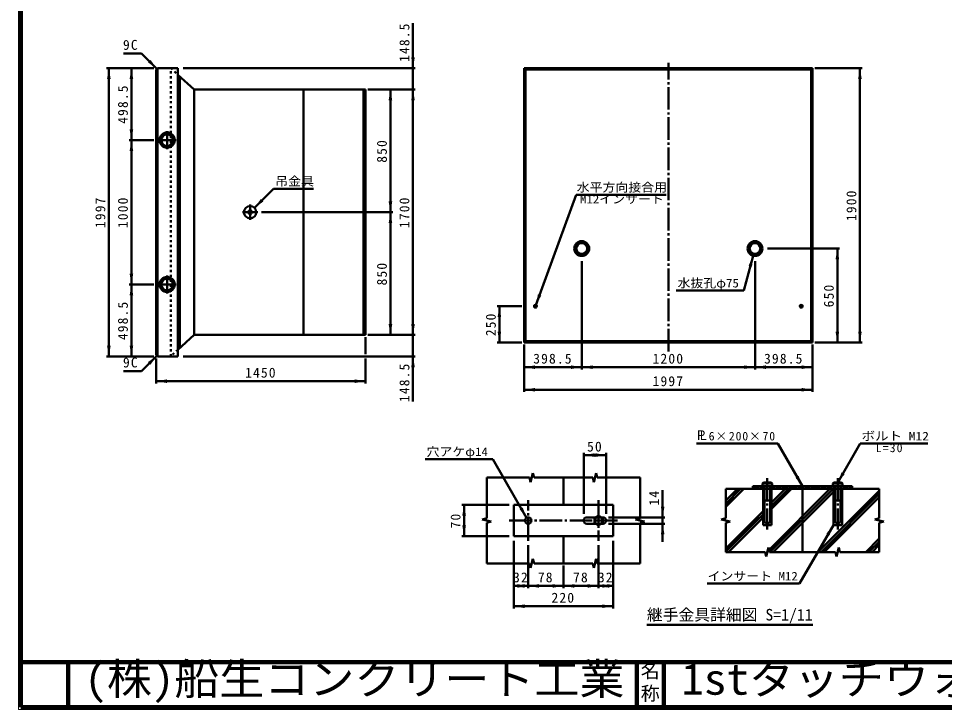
# Model space of a CAD drawing. Units: millimetres, scale not verified, with parts at other scales. Extents: x 100 to 4105, y 100 to 2870.
# Drawn here: x 100 to 2152, y 100 to 1632 of the extents above; entities that cross this region are included whole.
import ezdxf
from ezdxf.enums import TextEntityAlignment as Align

# ---------------------------------------------------------------- set-up
doc = ezdxf.new("R2010")
doc.units = ezdxf.units.MM
doc.header["$LTSCALE"] = 5
for name, pattern in [('USER1', [8, 4, -4]), ('USER2', [13.4, 10, -1.2, 1, -1.2]), ('USER3', [2.2, 1, -1.2])]:
    doc.linetypes.add(name, pattern=pattern)
doc.layers.add('V-nasSTD', color=7, linetype='Continuous', lineweight=50)
doc.styles.add('ＭＳ ゴシック', font='')
doc.styles.get('ＭＳ ゴシック').set_extended_font_data('MS Gothic')

msp = doc.modelspace()

# ---------------------------------------------------------------- hatches: boundary and pattern name
at = {"layer": 'V-nasSTD'}
for points in [[(389.691, 1537.397), (392.519, 1540.225), (406.661, 1520.426), (386.862, 1534.568)], [(974.221, 1545.866), (978.221, 1545.866), (974.221, 1521.866), (970.221, 1545.866)], [(300.221, 1497.866), (296.221, 1497.866), (300.221, 1521.866), (304.221, 1497.866)], [(350.221, 1497.866), (346.221, 1497.866), (350.221, 1521.866), (354.221, 1497.866)], [(1964.701, 1497.866), (1960.701, 1497.866), (1964.701, 1521.866), (1968.701, 1497.866)], [(924.221, 1450.346), (920.221, 1450.346), (924.221, 1474.346), (928.221, 1450.346)], [(974.221, 1450.346), (970.221, 1450.346), (974.221, 1474.346), (978.221, 1450.346)], [(350.221, 1386.346), (354.221, 1386.346), (350.221, 1362.346), (346.221, 1386.346)], [(350.221, 1338.346), (346.221, 1338.346), (350.221, 1362.346), (354.221, 1338.346)], [(639.921, 1229.046), (642.75, 1226.218), (622.951, 1212.076), (637.093, 1231.875)], [(924.221, 1226.346), (928.221, 1226.346), (924.221, 1202.346), (920.221, 1226.346)], [(924.221, 1178.346), (920.221, 1178.346), (924.221, 1202.346), (928.221, 1178.346)], [(1914.701, 1097.866), (1910.701, 1097.866), (1914.701, 1121.866), (1918.701, 1097.866)], [(1721.704, 1082.765), (1717.84, 1083.801), (1727.916, 1105.948), (1725.568, 1081.73)], [(350.221, 1066.346), (354.221, 1066.346), (350.221, 1042.346), (346.221, 1066.346)], [(350.221, 1018.346), (346.221, 1018.346), (350.221, 1042.346), (354.221, 1018.346)], [(1254.869, 1019.275), (1258.628, 1017.907), (1246.661, 996.723), (1251.111, 1020.643)], [(1165.661, 969.866), (1169.661, 969.866), (1165.661, 993.866), (1161.661, 969.866)], [(924.221, 954.346), (928.221, 954.346), (924.221, 930.346), (920.221, 954.346)], [(974.221, 954.346), (978.221, 954.346), (974.221, 930.346), (970.221, 954.346)], [(1165.661, 937.866), (1161.661, 937.866), (1165.661, 913.866), (1169.661, 937.866)], [(1914.701, 937.866), (1918.701, 937.866), (1914.701, 913.866), (1910.701, 937.866)], [(1964.701, 937.866), (1968.701, 937.866), (1964.701, 913.866), (1960.701, 937.866)], [(300.221, 906.826), (304.221, 906.826), (300.221, 882.826), (296.221, 906.826)], [(350.221, 906.826), (354.221, 906.826), (350.221, 882.826), (346.221, 906.826)], [(389.691, 867.295), (392.519, 864.467), (406.661, 884.266), (386.862, 870.124)], [(974.221, 858.826), (970.221, 858.826), (974.221, 882.826), (978.221, 858.826)], [(1244.661, 858.866), (1244.661, 854.866), (1220.661, 858.866), (1244.661, 862.866)], [(1324.181, 858.866), (1324.181, 862.866), (1348.181, 858.866), (1324.181, 854.866)], [(1372.181, 858.866), (1372.181, 854.866), (1348.181, 858.866), (1372.181, 862.866)], [(1708.181, 858.866), (1708.181, 862.866), (1732.181, 858.866), (1708.181, 854.866)], [(1756.181, 858.866), (1756.181, 854.866), (1732.181, 858.866), (1756.181, 862.866)], [(1835.701, 858.866), (1835.701, 862.866), (1859.701, 858.866), (1835.701, 854.866)], [(429.221, 827.826), (429.221, 823.826), (405.221, 827.826), (429.221, 831.826)], [(845.221, 827.826), (845.221, 831.826), (869.221, 827.826), (845.221, 823.826)], [(1244.661, 808.866), (1244.661, 804.866), (1220.661, 808.866), (1244.661, 812.866)], [(1835.701, 808.866), (1835.701, 812.866), (1859.701, 808.866), (1835.701, 804.866)], [(1376.492, 663.944), (1376.492, 659.944), (1352.492, 663.944), (1376.492, 667.944)], [(1378.492, 663.944), (1378.492, 667.944), (1402.492, 663.944), (1378.492, 659.944)], [(1825.492, 615.729), (1828.956, 617.729), (1837.492, 594.944), (1822.028, 613.729)], [(1927.492, 623.729), (1930.956, 621.729), (1915.492, 602.944), (1924.028, 625.729)], [(1087.492, 529.944), (1083.492, 529.944), (1087.492, 553.944), (1091.492, 529.944)], [(1213.992, 545.791), (1217.456, 547.791), (1225.992, 525.007), (1210.528, 543.791)], [(1527.492, 549.944), (1531.492, 549.944), (1527.492, 525.944), (1523.492, 549.944)], [(1087.492, 507.944), (1091.492, 507.944), (1087.492, 483.944), (1083.492, 507.944)], [(1527.492, 487.944), (1523.492, 487.944), (1527.492, 511.944), (1531.492, 487.944)], [(1893.992, 488.16), (1897.456, 486.16), (1905.992, 508.944), (1890.528, 490.16)], [(1221.492, 373.944), (1221.492, 369.944), (1197.492, 373.944), (1221.492, 377.944)], [(1205.492, 373.944), (1205.492, 377.944), (1229.492, 373.944), (1205.492, 369.944)], [(1253.492, 373.944), (1253.492, 369.944), (1229.492, 373.944), (1253.492, 377.944)], [(1283.492, 373.944), (1283.492, 377.944), (1307.492, 373.944), (1283.492, 369.944)], [(1331.492, 373.944), (1331.492, 369.944), (1307.492, 373.944), (1331.492, 377.944)], [(1361.492, 373.944), (1361.492, 377.944), (1385.492, 373.944), (1361.492, 369.944)], [(1409.492, 373.944), (1409.492, 369.944), (1385.492, 373.944), (1409.492, 377.944)], [(1393.492, 373.944), (1393.492, 377.944), (1417.492, 373.944), (1393.492, 369.944)], [(1221.492, 328.944), (1221.492, 324.944), (1197.492, 328.944), (1221.492, 332.944)], [(1393.492, 328.944), (1393.492, 332.944), (1417.492, 328.944), (1393.492, 324.944)]]:
    msp.add_hatch(color=256, dxfattribs=at).paths.add_polyline_path(points)

# ---------------------------------------------------------------- linework, layer by layer
at = {"layer": 'V-nasSTD', "lineweight": 100}
for p, q in [((105, 2865), (105, 105)), ((105, 205), (4100, 205)), ((210, 205), (210, 105)), ((1470, 205), (1470, 105)), ((1530, 205), (1530, 105)), ((105, 105), (4100, 105))]:
    msp.add_line(p, q, dxfattribs=at)
at = {"layer": 'V-nasSTD'}
for p, q in [((974.221, 1521.866), (974.221, 1621.866)), ((372.72, 1554.367), (332.72, 1554.367)), ((406.661, 1520.426), (372.72, 1554.367)), ((400.221, 1521.866), (295.221, 1521.866)), ((300.221, 1521.866), (300.221, 882.826)), ((350.221, 1362.346), (350.221, 1521.866)), ((408.101, 1521.866), (405.221, 1518.986)), ((405.221, 1518.986), (405.221, 885.706)), ((453.221, 1521.866), (408.101, 1521.866)), ((408.101, 882.826), (408.101, 1521.866)), ((453.221, 882.826), (453.221, 1521.866)), ((465.221, 1521.866), (979.221, 1521.866)), ((974.221, 1474.346), (974.221, 1521.866)), ((1220.661, 1521.866), (1220.661, 913.866)), ((1859.701, 1521.866), (1220.661, 1521.866)), ((1220.661, 1521.866), (1223.541, 1518.986)), ((1223.541, 1518.986), (1223.541, 916.746)), ((1856.821, 1518.986), (1223.541, 1518.986)), ((1856.821, 1518.986), (1859.701, 1521.866)), ((1856.821, 916.746), (1856.821, 1518.986)), ((1859.701, 913.866), (1859.701, 1521.866)), ((1969.701, 1521.866), (1864.701, 1521.866)), ((1964.701, 1521.866), (1964.701, 913.866)), ((453.221, 1507.234), (489.183, 1474.346)), ((457.183, 901.082), (457.183, 1503.61)), ((457.186, 901.083), (457.186, 1503.609)), ((869.221, 1474.346), (489.186, 1474.346)), ((489.186, 930.346), (489.186, 1474.346)), ((731.621, 930.346), (731.621, 1474.346)), ((864.421, 930.346), (864.421, 1474.346)), ((869.221, 930.346), (869.221, 1474.346)), ((874.221, 1474.346), (979.221, 1474.346)), ((924.221, 1202.346), (924.221, 1474.346)), ((974.221, 930.346), (974.221, 1474.346)), ((400.221, 1362.346), (345.221, 1362.346)), ((350.221, 1042.346), (350.221, 1362.346)), ((622.951, 1212.076), (665.377, 1254.502)), ((665.377, 1254.502), (753.377, 1254.502)), ((1335.586, 1241.043), (1246.661, 996.723)), ((1335.586, 1241.043), (1535.586, 1241.043)), ((638.221, 1202.346), (929.221, 1202.346)), ((924.221, 930.346), (924.221, 1202.346)), ((1759.701, 1121.866), (1919.701, 1121.866)), ((1914.701, 1121.866), (1914.701, 913.866)), ((1348.181, 1093.866), (1348.181, 853.866)), ((1707.21, 1028.673), (1727.916, 1105.948)), ((1732.181, 1093.866), (1732.181, 853.866)), ((400.221, 1042.346), (345.221, 1042.346)), ((350.221, 882.826), (350.221, 1042.346)), ((1557.21, 1028.673), (1707.21, 1028.673)), ((1160.661, 993.866), (1215.661, 993.866)), ((1165.661, 993.866), (1165.661, 913.866)), ((489.183, 930.346), (453.221, 897.458)), ((869.221, 930.346), (489.186, 930.346)), ((869.221, 887.826), (869.221, 925.346)), ((874.221, 930.346), (979.221, 930.346)), ((974.221, 930.346), (974.221, 882.826)), ((1160.661, 913.866), (1215.661, 913.866)), ((1223.541, 916.746), (1220.661, 913.866)), ((1220.661, 913.866), (1859.701, 913.866)), ((1220.661, 908.866), (1220.661, 803.866)), ((1223.541, 916.746), (1856.821, 916.746)), ((1856.821, 916.746), (1859.701, 913.866)), ((1859.701, 908.866), (1859.701, 803.866)), ((1969.701, 913.866), (1864.701, 913.866)), ((400.221, 882.826), (295.221, 882.826)), ((406.661, 884.266), (372.72, 850.325)), ((405.221, 885.706), (408.101, 882.826)), ((408.101, 882.826), (453.221, 882.826)), ((465.221, 882.826), (979.221, 882.826)), ((974.221, 882.826), (974.221, 782.826)), ((405.221, 822.826), (405.221, 877.826)), ((869.221, 822.826), (869.221, 877.826)), ((372.72, 850.325), (332.72, 850.325)), ((1220.661, 858.866), (1348.181, 858.866)), ((1348.181, 858.866), (1732.181, 858.866)), ((1732.181, 858.866), (1859.701, 858.866)), ((869.221, 827.826), (405.221, 827.826)), ((1220.661, 808.866), (1859.701, 808.866)), ((1602.873, 689.547), (1782.873, 689.547)), ((1782.873, 689.547), (1837.492, 594.944)), ((1965.492, 689.547), (1915.492, 602.944)), ((1965.492, 689.547), (2115.492, 689.547)), ((1352.492, 668.944), (1352.492, 533.944)), ((1352.492, 663.944), (1402.492, 663.944)), ((1402.492, 668.944), (1402.492, 533.944)), ((1000.992, 654.91), (1150.992, 654.91)), ((1225.992, 525.007), (1150.992, 654.91)), ((1239.992, 623.944), (1234.992, 603.944)), ((1239.992, 623.944), (1242.492, 613.944)), ((1379.992, 623.944), (1374.992, 603.944)), ((1379.992, 623.944), (1382.492, 613.944)), ((1137.492, 613.944), (1232.492, 613.944)), ((1137.492, 523.944), (1137.492, 613.944)), ((1232.492, 613.944), (1234.992, 603.944)), ((1242.492, 613.944), (1372.492, 613.944)), ((1307.492, 613.944), (1307.492, 553.944)), ((1372.492, 613.944), (1374.992, 603.944)), ((1382.492, 613.944), (1477.492, 613.944)), ((1477.492, 613.944), (1477.492, 523.944)), ((1750.992, 602.944), (1748.992, 600.944)), ((1748.992, 600.944), (1748.992, 594.944)), ((1769.992, 600.944), (1748.992, 600.944)), ((1767.992, 602.944), (1750.992, 602.944)), ((1767.992, 602.944), (1769.992, 600.944)), ((1769.992, 594.944), (1769.992, 600.944)), ((1906.992, 602.944), (1904.992, 600.944)), ((1904.992, 600.944), (1904.992, 594.944)), ((1925.992, 600.944), (1904.992, 600.944)), ((1923.992, 602.944), (1906.992, 602.944)), ((1923.992, 602.944), (1925.992, 600.944)), ((1925.992, 594.944), (1925.992, 600.944)), ((1527.492, 525.944), (1527.492, 585.944)), ((1667.492, 588.944), (1667.492, 523.944)), ((2007.492, 588.944), (1667.492, 588.944)), ((1693.196, 588.944), (1667.492, 563.241)), ((1700.267, 588.944), (1667.492, 556.17)), ((1707.338, 588.944), (1667.492, 549.098)), ((1947.492, 594.944), (1727.492, 594.944)), ((1727.492, 594.944), (1727.492, 588.944)), ((1728.551, 588.944), (1734.551, 594.944)), ((1735.622, 588.944), (1741.622, 594.944)), ((1742.693, 588.944), (1748.693, 594.944)), ((1748.992, 594.944), (1769.992, 594.944)), ((1749.764, 588.944), (1753.492, 592.672)), ((1749.992, 508.944), (1749.992, 588.944)), ((1753.492, 564.944), (1753.492, 594.944)), ((1898.257, 588.944), (1763.245, 453.933)), ((1905.328, 588.944), (1765.328, 448.944)), ((1769.907, 594.944), (1765.492, 590.53)), ((1765.492, 594.944), (1765.492, 564.944)), ((1768.992, 508.944), (1768.992, 588.944)), ((1799.262, 588.944), (1768.992, 558.675)), ((1806.333, 588.944), (1768.992, 551.603)), ((1813.404, 588.944), (1768.992, 544.532)), ((1770.978, 588.944), (1776.978, 594.944)), ((1772.399, 448.944), (1905.992, 582.537)), ((1778.049, 588.944), (1784.049, 594.944)), ((1785.12, 588.944), (1791.12, 594.944)), ((1792.191, 588.944), (1798.191, 594.944)), ((1799.262, 588.944), (1805.262, 594.944)), ((1806.333, 588.944), (1812.333, 594.944)), ((1813.404, 588.944), (1819.404, 594.944)), ((1820.475, 588.944), (1826.475, 594.944)), ((1827.546, 588.944), (1833.546, 594.944)), ((1834.617, 588.944), (1837.492, 591.819)), ((1840.617, 594.944), (1837.492, 591.819)), ((1837.492, 588.944), (1837.492, 448.944)), ((1841.688, 588.944), (1847.688, 594.944)), ((1848.759, 588.944), (1854.759, 594.944)), ((1855.83, 588.944), (1861.83, 594.944)), ((1862.902, 588.944), (1868.902, 594.944)), ((1869.973, 588.944), (1875.973, 594.944)), ((1871.394, 448.944), (2007.492, 585.043)), ((1877.044, 588.944), (1883.044, 594.944)), ((1878.465, 448.944), (2007.492, 577.971)), ((1884.115, 588.944), (1890.115, 594.944)), ((1891.186, 588.944), (1897.186, 594.944)), ((1898.257, 588.944), (1904.257, 594.944)), ((1904.992, 594.944), (1925.992, 594.944)), ((1905.328, 588.944), (1909.492, 593.109)), ((1905.992, 508.944), (1905.992, 588.944)), ((1909.492, 564.944), (1909.492, 594.944)), ((1925.47, 594.944), (1921.492, 590.966)), ((1921.492, 594.944), (1921.492, 564.944)), ((1924.992, 508.944), (1924.992, 588.944)), ((1926.541, 588.944), (1932.541, 594.944)), ((1933.612, 588.944), (1939.612, 594.944)), ((1940.683, 588.944), (1946.683, 594.944)), ((1947.492, 594.944), (1947.492, 588.944)), ((2007.492, 523.944), (2007.492, 588.944)), ((1753.492, 514.944), (1753.492, 564.944)), ((1765.492, 514.944), (1765.492, 564.944)), ((1885.536, 448.944), (2007.492, 570.9)), ((1909.492, 514.944), (1909.492, 564.944)), ((1921.492, 514.944), (1921.492, 564.944)), ((1082.492, 553.944), (1187.492, 553.944)), ((1087.492, 483.944), (1087.492, 553.944)), ((1197.492, 553.944), (1197.492, 483.944)), ((1417.492, 553.944), (1197.492, 553.944)), ((1417.492, 483.944), (1417.492, 553.944)), ((1729.262, 518.944), (1749.992, 539.675)), ((1127.492, 521.444), (1137.492, 523.944)), ((1127.492, 521.444), (1147.492, 516.444)), ((1137.492, 513.944), (1147.492, 516.444)), ((1137.492, 423.944), (1137.492, 513.944)), ((1359.492, 525.944), (1379.43, 525.944)), ((1376.399, 524.194), (1385.492, 529.444)), ((1376.399, 513.694), (1376.399, 524.194)), ((1385.492, 508.444), (1376.399, 513.694)), ((1385.492, 529.444), (1394.585, 524.194)), ((1394.585, 513.694), (1385.492, 508.444)), ((1391.554, 525.944), (1395.492, 525.944)), ((1394.585, 524.194), (1394.585, 513.694)), ((1532.492, 525.944), (1407.492, 525.944)), ((1467.492, 521.444), (1477.492, 523.944)), ((1467.492, 521.444), (1487.492, 516.444)), ((1477.492, 513.944), (1487.492, 516.444)), ((1477.492, 513.944), (1477.492, 423.944)), ((1527.492, 511.944), (1527.492, 525.944)), ((1657.492, 521.444), (1667.492, 523.944)), ((1657.492, 521.444), (1677.492, 516.444)), ((1729.262, 518.944), (1667.492, 457.175)), ((1736.333, 518.944), (1667.492, 450.103)), ((1667.492, 513.944), (1677.492, 516.444)), ((1667.761, 514.012), (1667.492, 513.743)), ((1667.492, 513.944), (1667.492, 448.944)), ((1743.404, 518.944), (1673.404, 448.944)), ((1736.333, 518.944), (1749.992, 532.603)), ((1743.404, 518.944), (1749.992, 525.532)), ((1997.492, 521.444), (2007.492, 523.944)), ((1997.492, 521.444), (2017.492, 516.444)), ((2007.492, 513.944), (2017.492, 516.444)), ((2007.492, 513.944), (2007.492, 448.944)), ((2016.404, 516.172), (2016.839, 516.608)), ((1379.43, 511.944), (1359.492, 511.944)), ((1395.492, 511.944), (1391.554, 511.944)), ((1532.492, 511.944), (1407.492, 511.944)), ((1527.492, 471.944), (1527.492, 511.944)), ((1768.992, 508.944), (1749.992, 508.944)), ((1830.992, 379.041), (1905.992, 508.944)), ((1924.992, 508.944), (1905.992, 508.944)), ((1082.492, 483.944), (1187.492, 483.944)), ((1197.492, 483.944), (1417.492, 483.944)), ((1197.492, 473.944), (1197.492, 323.944)), ((1307.492, 483.944), (1307.492, 423.944)), ((1417.492, 473.944), (1417.492, 323.944)), ((1977.46, 448.944), (2007.492, 478.977)), ((1229.492, 463.944), (1229.492, 368.944)), ((1385.492, 463.944), (1385.492, 368.944)), ((1761.992, 458.944), (1756.992, 438.944)), ((1761.992, 458.944), (1764.492, 448.944)), ((1917.992, 458.944), (1912.992, 438.944)), ((1917.992, 458.944), (1920.492, 448.944)), ((1984.531, 448.944), (2007.492, 471.905)), ((1991.602, 448.944), (2007.492, 464.834)), ((1239.992, 433.944), (1234.992, 413.944)), ((1239.992, 433.944), (1242.492, 423.944)), ((1379.992, 433.944), (1374.992, 413.944)), ((1379.992, 433.944), (1382.492, 423.944)), ((1667.492, 448.944), (1754.492, 448.944)), ((1754.492, 448.944), (1756.992, 438.944)), ((1755.245, 445.933), (1759.904, 450.591)), ((1764.492, 448.944), (1910.492, 448.944)), ((1910.492, 448.944), (1912.992, 438.944)), ((1920.492, 448.944), (2007.492, 448.944)), ((1232.492, 423.944), (1137.492, 423.944)), ((1232.492, 423.944), (1234.992, 413.944)), ((1372.492, 423.944), (1242.492, 423.944)), ((1307.492, 418.944), (1307.492, 368.944)), ((1372.492, 423.944), (1374.992, 413.944)), ((1477.492, 423.944), (1382.492, 423.944)), ((1197.492, 373.944), (1229.492, 373.944)), ((1229.492, 373.944), (1307.492, 373.944)), ((1307.492, 373.944), (1385.492, 373.944)), ((1417.492, 373.944), (1385.492, 373.944)), ((1830.992, 379.041), (1625.992, 379.041)), ((1197.492, 328.944), (1417.492, 328.944)), ((1492.493, 287.917), (1859.993, 287.917))]:
    msp.add_line(p, q, dxfattribs=at)
at = {"layer": 'V-nasSTD', "linetype": 'USER3'}
for p, q in [((437.221, 1521.866), (453.221, 1507.234)), ((437.221, 882.826), (437.221, 1521.866)), ((453.221, 897.458), (437.221, 882.826))]:
    msp.add_line(p, q, dxfattribs=at)
at = {"layer": 'V-nasSTD', "linetype": 'USER2'}
for p, q in [((1540.181, 893.866), (1540.181, 1533.866)), ((429.221, 1382.346), (429.221, 1342.346)), ((409.221, 1362.346), (449.221, 1362.346)), ((613.221, 1219.786), (613.221, 1185.866)), ((596.261, 1202.346), (630.181, 1202.346)), ((429.221, 1062.346), (429.221, 1022.346)), ((409.221, 1042.346), (449.221, 1042.346)), ((1240.821, 993.866), (1250.421, 993.866)), ((1245.621, 989.066), (1245.621, 998.666)), ((1829.941, 993.866), (1839.541, 993.866)), ((1834.741, 989.066), (1834.741, 998.666)), ((1759.492, 612.944), (1759.492, 498.944)), ((1915.492, 612.944), (1915.492, 498.944)), ((1229.492, 473.944), (1229.492, 563.944)), ((1385.492, 563.944), (1385.492, 473.944)), ((1187.492, 518.944), (1427.492, 518.944))]:
    msp.add_line(p, q, dxfattribs=at)
at = {"layer": 'V-nasSTD', "linetype": 'USER1'}
for p, q in [((1379.43, 525.944), (1391.554, 525.944)), ((1391.554, 511.944), (1379.43, 511.944))]:
    msp.add_line(p, q, dxfattribs=at)
at = {"layer": 'V-nasSTD', "lineweight": 13}
msp.add_lwpolyline([(100, 100), (100, 2870), (4105, 2870), (4105, 100)], close=True, dxfattribs=at)
at = {"layer": 'V-nasSTD'}
for centre, radius in [((429.221, 1362.346), 16.8), ((429.221, 1362.346), 14.4), ((429.221, 1362.346), 12.8), ((613.221, 1202.346), 13.76), ((613.221, 1202.346), 4), ((1348.181, 1121.866), 16.48), ((1348.181, 1121.866), 13.6), ((1348.181, 1121.866), 12), ((1732.181, 1121.866), 16.48), ((1732.181, 1121.866), 13.6), ((1732.181, 1121.866), 12), ((429.221, 1042.346), 16.8), ((429.221, 1042.346), 14.4), ((429.221, 1042.346), 12.8), ((1245.621, 993.866), 3.04), ((1245.621, 993.866), 1.92), ((1245.621, 993.866), 1.6), ((1834.741, 993.866), 3.04), ((1834.741, 993.866), 1.92), ((1834.741, 993.866), 1.6), ((1229.492, 518.944), 7), ((1385.492, 518.944), 8.5)]:
    msp.add_circle(centre, radius, dxfattribs=at)
for centre, radius, start, end in [((1759.492, 574.382), 28.562, 68.4314, 111.5686), ((1915.492, 574.382), 28.562, 68.4314, 111.5686), ((1759.492, 572.944), 10, 233.1301, 306.8699), ((1915.492, 572.944), 10, 233.1301, 306.8699), ((1359.492, 518.944), 7, 90, 270), ((1395.492, 518.944), 7, 270, 90), ((1759.492, 522.944), 10, 233.1301, 306.8699), ((1915.492, 522.944), 10, 233.1301, 306.8699)]:
    msp.add_arc(centre, radius, start, end, dxfattribs=at)

# ---------------------------------------------------------------- texts
at = {"layer": 'V-nasSTD', "style": 'ＭＳ ゴシック'}
for s, height, width, p in [('吊金具', 19.06, 1.1, (711.877, 1280.502)), ('水平方向接合用', 19.06, 1.1, (1437.086, 1267.043)), ('M12インサート', 19.06, 1.1, (1437.086, 1241.043)), ('水抜孔φ75', 19.06, 1.1, (1628.46, 1054.673)), ('Ｐ', 21.63, 0.9, (1612.751, 719.047)), ('Ｌ', 21.63, 0.9, (1617.373, 719.047)), ('ボルト M12', 19.06, 1.15, (2042.992, 715.547)), ('穴アケφ14', 19.06, 1.1, (1072.242, 680.91)), ('インサート M12', 19.06, 1.1, (1726.992, 405.041))]:
    msp.add_text(s, height=height, dxfattribs=dict(at, width=width)).set_placement(p, align=Align.TOP_CENTER)
msp.add_text('継手金具詳細図 S=1/11', height=25.66, dxfattribs=at).set_placement((1676.243, 322.917), align=Align.TOP_CENTER)
at = {"layer": 'V-nasSTD', "style": 'ＭＳ ゴシック', "width": 1.05}
for s, p in [('(株)船生コンクリート工業', (246, 202.55)), ('1stタッチウォールＦ型', (1569.25, 202.47))]:
    msp.add_text(s, height=69.65, dxfattribs=at).set_placement(p, align=Align.TOP_LEFT)
at = {"layer": 'V-nasSTD', "style": 'ＭＳ ゴシック'}
for s, p in [('名', (1478.982, 200.999)), ('称', (1478.976, 151.01))]:
    msp.add_text(s, height=30.79, dxfattribs=at).set_placement(p, align=Align.TOP_LEFT)
at = {"layer": 'V-nasSTD', "char_height": 21.99, "attachment_point": 2, "rotation": 90, "style": 'ＭＳ ゴシック'}
for s, insert in [('\\T1.17;148.5', (944.221, 1579.366)), ('\\T1.17;498.5', (320.221, 1442.106)), ('\\T1.17;850', (894.221, 1338.346)), ('\\T1.17;1997', (270.221, 1202.346)), ('\\T1.17;1000', (320.221, 1202.346)), ('\\T1.17;1700', (944.221, 1202.346)), ('\\T1.17;1900', (1934.701, 1217.866)), ('\\T1.17;850', (894.221, 1066.346)), ('\\T1.17;650', (1884.701, 1017.866)), ('\\T1.17;498.5', (320.221, 962.586)), ('\\T1.17;250', (1135.661, 953.866)), ('\\T1.17;148.5', (944.221, 825.326)), ('\\T1.17;14', (1497.492, 569.694)), ('\\T1.17;70', (1057.492, 518.944))]:
    msp.add_mtext(s, dxfattribs=dict(at, insert=insert))
at = {"layer": 'V-nasSTD', "attachment_point": 2, "style": 'ＭＳ ゴシック'}
for s, insert, char_height in [('\\T1.17;9C', (348.97, 1584.367), 21.99), ('\\T1.17;398.5', (1284.421, 888.866), 21.99), ('\\T1.17;1200', (1540.181, 888.866), 21.99), ('\\T1.17;398.5', (1795.941, 888.866), 21.99), ('\\T1.17;9C', (348.97, 880.325), 21.99), ('\\T1.17;1450', (637.221, 857.826), 21.99), ('\\T1.17;1997', (1540.181, 838.866), 21.99), ('\\T1.15;6×200×70', (1704.123, 715.547), 19.06), ('\\T1.17;50', (1377.492, 693.944), 21.99), ('\\T1.19;L=30', (2030.711, 689.547), 19.06), ('\\T1.17;32', (1213.492, 403.944), 21.99), ('\\T1.17;78', (1268.492, 403.944), 21.99), ('\\T1.17;78', (1346.492, 403.944), 21.99), ('\\T1.17;32', (1401.492, 403.944), 21.99), ('\\T1.17;220', (1307.492, 358.944), 21.99)]:
    msp.add_mtext(s, dxfattribs=dict(at, insert=insert, char_height=char_height))

doc.saveas('drawing.dxf')
